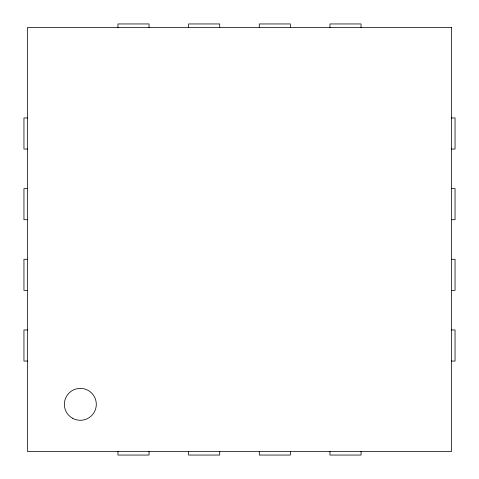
<?xml version="1.0" encoding="UTF-8"?>
<svg xmlns="http://www.w3.org/2000/svg" width="479" height="479" viewBox="0 0 479 479"><rect width="100%" height="100%" fill="white"/><g stroke="black" fill="none" stroke-linecap="round" stroke-linejoin="round"><path stroke-width="0.72" d="M27.656 117.942L23.95 117.942L23.95 149.041L27.656 149.041M451.344 117.942L455.05 117.942L455.05 149.041L451.344 149.041M27.656 188.618L23.95 188.618L23.95 219.711L27.656 219.711M451.344 188.618L455.05 188.618L455.05 219.711L451.344 219.711M27.656 259.289L23.95 259.289L23.95 290.382L27.656 290.382M451.344 259.289L455.05 259.289L455.05 290.382L451.344 290.382M27.656 329.959L23.95 329.959L23.95 361.058L27.656 361.058M451.344 329.959L455.05 329.959L455.05 361.058L451.344 361.058M361.058 27.656L361.058 23.95L329.959 23.95L329.959 27.656M361.058 451.344L361.058 455.05L329.959 455.05L329.959 451.344M290.382 27.656L290.382 23.95L259.289 23.95L259.289 27.656M290.382 451.344L290.382 455.05L259.289 455.05L259.289 451.344M219.711 27.656L219.711 23.95L188.618 23.95L188.618 27.656M219.711 451.344L219.711 455.05L188.618 455.05L188.618 451.344M149.041 27.656L149.041 23.95L117.942 23.95L117.942 27.656M149.041 451.344L149.041 455.05L117.942 455.05L117.942 451.344M451.517 27.483L27.483 27.483L27.483 451.517L451.517 451.517L451.517 27.483M72.353 418.161A15.975 15.975 0 0 0 96.309 404.33A15.975 15.975 0 0 0 72.353 390.499A15.975 15.975 0 0 0 72.353 418.161"/></g></svg>
